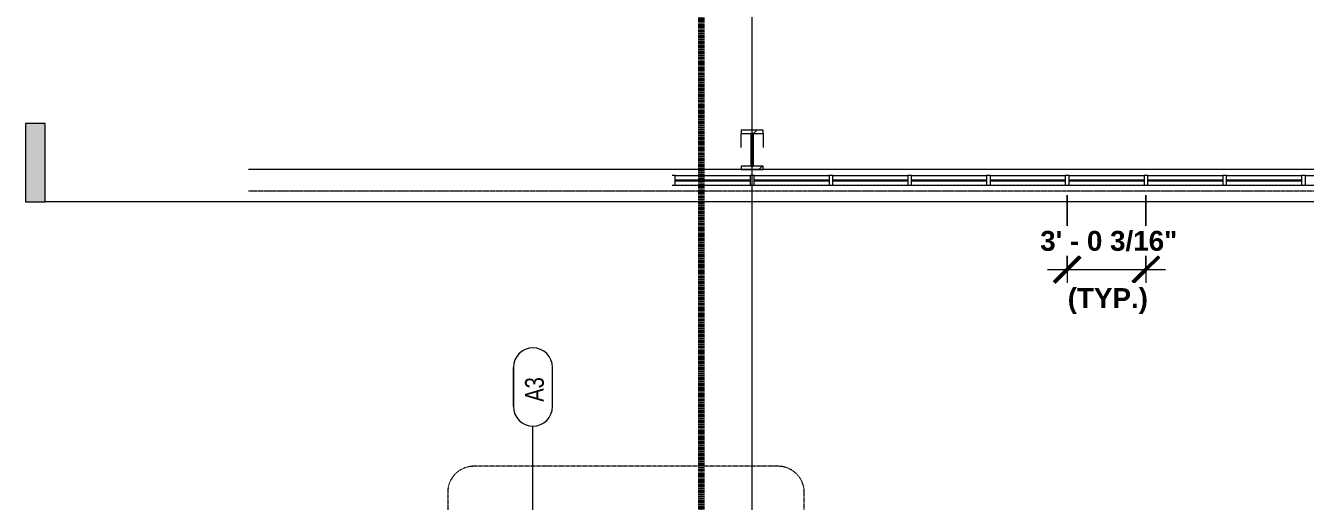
# Model space of a CAD drawing. Header units: inches. Extents: x 23906 to 26777, y -23220 to -20467.
# Drawn here: x 23910 to 24498, y -22512 to -22293 of the extents above; entities that cross this region are included whole.
import ezdxf

# ---------------------------------------------------------------- set-up
doc = ezdxf.new("R2010")
doc.units = ezdxf.units.IN
doc.header["$MEASUREMENT"] = 0
for name, pattern in [('Dash Dot 3_16_', [0.3125, 0.1875, -0.0625, 0, -0.0625]), ('Dash_2_', [0.25, 0.125, -0.125]), ('Grid Line 1_2_', [0.875, 0.5, -0.125, 0.125, -0.125])]:
    doc.linetypes.add(name, pattern=pattern)
for name, color, linetype, lineweight in [('A-ANNO-DIMS', 211, 'Continuous', 9), ('A-ANNO-DIMS-96', 211, 'Continuous', 9), ('A-ANNO-MATC', 214, 'Dash_2_', 140), ('A-ANNO-SYMB', 150, 'Continuous', 9), ('A-GLAZ-CURT', 52, 'Continuous', 20), ('A-GLAZ-CWMG', 51, 'Continuous', 20), ('A-WALL-IDEN', 211, 'Continuous', 9), ('G-ANNO-SYMB', 111, 'Continuous', 9), ('S-BEAM', 12, 'Continuous', 20), ('S-GRID', 1, 'Continuous', 9)]:
    doc.layers.add(name, color=color, linetype=linetype, lineweight=lineweight)
doc.styles.add('Arial_B', font='arialbd.ttf', dxfattribs={"height": 9.132806})
doc.styles.add('Century Gothic_1', font='GOTHIC.TTF', dxfattribs={"width": 0.8, "height": 8.622671})
doc.dimstyles.new('OD_Dimension_4', dxfattribs={"dimscale": 12, "dimtxt": 9, "dimasz": 1, "dimexe": 0.75, "dimexo": 0.5, "dimgap": 0.5, "dimtad": 1, "dimdec": 4, "dimrnd": 0.0625, "dimzin": 3, "dimdsep": 46, "dimlunit": 4, "dimtxsty": 'Arial_B', "dimblk1": 'OBLIQUE', "dimblk2": 'OBLIQUE', "dimsah": 1, "dimcen": 0.09, "dimdle": 0.75, "dimazin": 0, "dimtfac": 1, "dimtdec": 4, "dimtix": 1, "dimtmove": 0, "dimatfit": 3, "dimfxl": 1, "dimtvp": 1, "dimtfill": 1, "dimfrac": 2, "dimtolj": 1, "dimtzin": 0, "dimlwd": 13, "dimlwe": 13, "dimarcsym": 2})
pattern_1 = [(225, (24243.89, -22360.053), (9.503515, -9.503515), []), (225, (24243.89, -22374.453), (9.503515, -9.503515), [])]

# ---------------------------------------------------------------- blocks, each defined once
blk = doc.blocks.new('columns and girder2 - one-V13-Enlarged First Floor Plan _East_')
at = {"layer": 'S-BEAM', "lineweight": 9}
h = blk.add_hatch(dxfattribs=at)
h.set_pattern_fill('FP_19', color=8, style=0, pattern_type=2)
h.set_pattern_definition(pattern_1)
h.paths.add_polyline_path([(-5, -0.5), (-5, -2), (5, -2), (5, -0.5)], flags=0)
h.paths.add_polyline_path([(5, -17.03), (-5, -17.03), (-5, -18.55), (5, -18.55)], flags=0)
h.paths.add_polyline_path([(-5, -1204.89), (-5, -1206.4), (5, -1206.4), (5, -1204.89)], flags=0)
h.paths.add_polyline_path([(5, -1224.25), (-5, -1224.25), (-5, -1225), (5, -1225)], flags=0)
h = blk.add_hatch(dxfattribs=at)
h.set_pattern_fill('FP_19', color=8, style=0, pattern_type=2)
h.set_pattern_definition(pattern_1)
h.paths.add_polyline_path([(-0.63, -2), (-0.63, -17.03), (0.62, -17.03), (0.62, -2)], flags=0)
h.paths.add_polyline_path([(0.62, -1206.4), (-0.63, -1206.4), (-0.63, -1224.25), (0.62, -1224.25)], flags=0)
at = {"layer": 'S-BEAM', "color": 7}
for p, q in [((5, -0.5), (-5, -0.5)), ((-5, -0.5), (-5, -2)), ((-5, -2), (5, -2)), ((0.62, -2), (-0.63, -2)), ((-0.63, -2), (-0.63, -17.03)), ((0.62, -17.03), (0.62, -2)), ((5, -2), (5, -0.5)), ((5, -17.03), (-5, -17.03)), ((-5, -17.03), (-5, -18.55)), ((-0.63, -17.03), (0.62, -17.03)), ((5, -18.55), (5, -17.03)), ((-5, -18.55), (5, -18.55))]:
    blk.add_line(p, q, dxfattribs=at)
at = {"layer": 'S-BEAM', "color": 43, "lineweight": 13}
for p, q in [((-5, -17.03), (-5, -10.69)), ((5, -10.69), (5, -17.03))]:
    blk.add_line(p, q, dxfattribs=at)
blk = doc.blocks.new('System Panel - Interior Glazing-1220293-Enlarged First Floor Plan _East_')
at = {"layer": 'A-GLAZ-CURT', "color": 7}
for p, q in [((17.21875, -0.5625), (-17.21875, -0.5625)), ((-17.21875, -0.5625), (-17.21875, -0.9375)), ((-17.21875, -0.9375), (17.21875, -0.9375)), ((17.21875, -0.9375), (17.21875, -0.5625))]:
    blk.add_line(p, q, dxfattribs=at)
blk = doc.blocks.new('Rectangular Mullion - Interior 1_75_ x 4_5_-1179494-Enlarged First Floor Plan _East_')
at = {"layer": 'A-GLAZ-CWMG', "color": 43, "lineweight": 13}
for p, q in [((24570.45, -22362.3), (24604.89, -22362.3)), ((24570.45, -22366.8), (24604.89, -22366.8))]:
    blk.add_line(p, q, dxfattribs=at)
blk = doc.blocks.new('Rectangular Mullion - Interior 1_75_ x 4_5_-1220290-Enlarged First Floor Plan _East_')
at = {"layer": 'A-GLAZ-CWMG', "color": 7}
for p, q in [((-0.875, 3), (0.875, 3)), ((-0.875, -1.5), (-0.875, 3)), ((0.875, 3), (0.875, -1.5)), ((0.875, -1.5), (-0.875, -1.5))]:
    blk.add_line(p, q, dxfattribs=at)
blk = doc.blocks.new('Rectangular Mullion - Interior 1_75_ x 4_5_-V54-Enlarged First Floor Plan _East_')
at = {"layer": 'A-GLAZ-CWMG', "color": 7}
for p, q in [((-0.88, 3), (0.6, 3)), ((-0.88, -1.5), (-0.88, 3)), ((0.6, -1.5), (-0.88, -1.5))]:
    blk.add_line(p, q, dxfattribs=at)
blk = doc.blocks.new('Section - 3_32_ x 3_8_-18514-Enlarged First Floor Plan _East_')
at = {"layer": 'G-ANNO-SYMB'}
blk.add_hatch(color=256, dxfattribs=at).paths.add_polyline_path([(0, 0.375), (0, 0), (-0.09375, 0), (-0.09375, 0.375)], flags=0)
for p, q in [((0, 0.375), (-0.09375, 0.375)), ((-0.09375, 0.375), (-0.09375, 0)), ((0, 0), (0, 0.375)), ((-0.09375, 0), (0, 0))]:
    blk.add_line(p, q, dxfattribs=at)
blk = doc.blocks.new('Wall Tag - 1_4_-1369832-Enlarged First Floor Plan _East_')
at = {"layer": 'A-WALL-IDEN', "color": 153}
for p, q in [((-0.0822, 0.0968), (0.1053, 0.0968)), ((0.1053, 0.0968), (-0.0822, 0.0968)), ((-0.0822, -0.0907), (0.1053, -0.0907)), ((-0.0822, -0.0907), (0.1053, -0.0907))]:
    blk.add_line(p, q, dxfattribs=at)
for centre, start, end in [((-0.0822, 0.0031), 90, 270), ((-0.0822, 0.0031), 90, 270), ((0.1053, 0.0031), 270, 90), ((0.1053, 0.0031), 270, 90)]:
    blk.add_arc(centre, 0.0937, start, end, dxfattribs=at)
blk = doc.blocks.new('DIMBLOCK287-Enlarged First Floor Plan _East_')
at = {"layer": 'A-ANNO-DIMS-96', "lineweight": 13}
for p, q in [((24388.64, -22371.3), (24388.64, -22414.45)), ((24388.64, -22405.45), (24388.64, -22371.3)), ((24424.83, -22371.3), (24424.83, -22414.45)), ((24424.83, -22405.45), (24424.83, -22371.3)), ((24379.64, -22405.45), (24433.83, -22405.45))]:
    blk.add_line(p, q, dxfattribs=at)
at = {"layer": 'A-ANNO-DIMS-96', "lineweight": 50}
for p, q in [((24388.64, -22405.45), (24394.64, -22399.45)), ((24424.83, -22405.45), (24430.83, -22399.45)), ((24388.64, -22405.45), (24382.64, -22411.45)), ((24424.83, -22405.45), (24418.83, -22411.45))]:
    blk.add_line(p, q, dxfattribs=at)
at = {"layer": 'A-ANNO-DIMS-96', "color": 0, "lineweight": 13, "attachment_point": 1, "line_spacing_factor": 0.938532, "style": 'Arial_B', "bg_fill": 3, "box_fill_scale": 1.25, "bg_fill_color": 0, "bg_fill_transparency": 0}
for s, insert, char_height, width in [('3\' - 0 3/16"', (24376.23, -22387.74), 9.1328, 73.2), ('(TYP.)', (24388.88, -22414.03), 9.133, 42.8571)]:
    blk.add_mtext(s, dxfattribs=dict(at, insert=insert, char_height=char_height, width=width))
blk = doc.blocks.new('_Oblique')
at = {"color": 0, "linetype": 'ByBlock', "lineweight": -2}
blk.add_line((-0.5, -0.5), (0.5, 0.5), dxfattribs=at)

msp = doc.modelspace()

# ---------------------------------------------------------------- linework, layer by layer
at = {"layer": 'A-ANNO-MATC', "color": 163}
msp.add_line((24220.4473, -20466.80665), (24220.4473, -23129.8711), dxfattribs=at)
at = {"layer": 'A-ANNO-SYMB', "linetype": 'Dash Dot 3_16_'}
for p, q in [((24255.82623, -22495.87332), (24115.99188, -22495.87332)), ((24103.99188, -22507.87332), (24103.99188, -22690.11185)), ((24267.82623, -22690.11185), (24267.82623, -22507.87332))]:
    msp.add_line(p, q, dxfattribs=at)
for centre, start, end in [((24115.99188, -22507.87332), 90, 180), ((24255.82623, -22507.87332), 0, 90)]:
    msp.add_arc(centre, 12, start, end, dxfattribs=at)
at = {"layer": 'A-WALL-IDEN', "color": 153}
msp.add_line((24143.17218, -22518.55281), (24143.17218, -22477.44489), dxfattribs=at)
at = {"layer": 'G-ANNO-SYMB'}
msp.add_line((26490.38628, -22374.35697), (23919.06178, -22374.35697), dxfattribs=at)
at = {"layer": 'S-GRID', "linetype": 'Grid Line 1_2_'}
for p, q in [((24243.89023, -23114.51771), (24243.89023, -20749.66023)), ((24243.89023, -23171.65854), (24243.89023, -20902.42781)), ((26709.53565, -22359.55281), (24012.51838, -22359.55281)), ((26583.90261, -22359.55281), (24012.51838, -22359.55281)), ((26661.53565, -22369.55281), (24012.51838, -22369.55281))]:
    msp.add_line(p, q, dxfattribs=at)

# ---------------------------------------------------------------- block references
at = {"layer": 'A-GLAZ-CURT', "color": 43, "lineweight": 13, "rotation": 180}
for p in [(24225.79648, -22365.30281), (24261.98398, -22365.30281), (24298.17148, -22365.30281), (24334.35898, -22365.30281), (24370.54648, -22365.30281), (24406.73398, -22365.30281), (24442.92148, -22365.30281), (24479.10898, -22365.30281)]:
    msp.add_blockref('System Panel - Interior Glazing-1220293-Enlarged First Floor Plan _East_', p, dxfattribs=at)
at = {"layer": 'A-GLAZ-CWMG', "color": 43, "lineweight": 13, "extrusion": (0, 0, -1)}
for name, p in [('Rectangular Mullion - Interior 1_75_ x 4_5_-V54-Enlarged First Floor Plan _East_', (-24207.70273, -22365.30281)), ('Rectangular Mullion - Interior 1_75_ x 4_5_-1220290-Enlarged First Floor Plan _East_', (-24243.89023, -22365.30281)), ('Rectangular Mullion - Interior 1_75_ x 4_5_-1220290-Enlarged First Floor Plan _East_', (-24280.07773, -22365.30281)), ('Rectangular Mullion - Interior 1_75_ x 4_5_-1220290-Enlarged First Floor Plan _East_', (-24316.26523, -22365.30281)), ('Rectangular Mullion - Interior 1_75_ x 4_5_-1220290-Enlarged First Floor Plan _East_', (-24352.45273, -22365.30281)), ('Rectangular Mullion - Interior 1_75_ x 4_5_-1220290-Enlarged First Floor Plan _East_', (-24388.64023, -22365.30281)), ('Rectangular Mullion - Interior 1_75_ x 4_5_-1220290-Enlarged First Floor Plan _East_', (-24424.82773, -22365.30281)), ('Rectangular Mullion - Interior 1_75_ x 4_5_-1220290-Enlarged First Floor Plan _East_', (-24461.01523, -22365.30281)), ('Rectangular Mullion - Interior 1_75_ x 4_5_-1220290-Enlarged First Floor Plan _East_', (-24497.20273, -22365.30281))]:
    msp.add_blockref(name, p, dxfattribs=at)
at = {"layer": 'A-GLAZ-CWMG', "color": 43, "lineweight": 13}
for p in [(-361.875, 0), (-325.6875, 0), (-289.5, 0), (-253.3125, 0), (-217.125, 0), (-180.9375, 0), (-144.75, 0), (-108.5625, 0), (-72.375, 0)]:
    msp.add_blockref('Rectangular Mullion - Interior 1_75_ x 4_5_-1179494-Enlarged First Floor Plan _East_', p, dxfattribs=at)
at = {"layer": 'A-WALL-IDEN', "color": 153, "xscale": 95.99999999999994, "yscale": 95.99999999999994, "zscale": 95.99999999999994, "rotation": 89.99999999999991}
msp.add_blockref('Wall Tag - 1_4_-1369832-Enlarged First Floor Plan _East_', (24143.46589, -22460.54957), dxfattribs=at)
at = {"layer": 'G-ANNO-SYMB', "xscale": 95.99999999999994, "yscale": 95.99999999999994, "zscale": 95.99999999999994}
msp.add_blockref('Section - 3_32_ x 3_8_-18514-Enlarged First Floor Plan _East_', (23919.06178, -22374.35697), dxfattribs=at)
at = {"layer": 'S-BEAM', "color": 43, "lineweight": 13, "rotation": 180}
msp.add_blockref('columns and girder2 - one-V13-Enlarged First Floor Plan _East_', (24243.89023, -22360.05281), dxfattribs=at)

# ---------------------------------------------------------------- next in the draw order: texts
at = {"layer": 'A-WALL-IDEN', "insert": (24139.53155, -22460.57843), "char_height": 8.622671, "width": 14.58, "attachment_point": 2, "rotation": 90, "line_spacing_factor": 0.984117, "style": 'Century Gothic_1', "bg_fill": 3, "box_fill_scale": 1.25, "bg_fill_color": 0, "bg_fill_transparency": 0}
msp.add_mtext('A3', dxfattribs=at)

# ---------------------------------------------------------------- next in the draw order: dimensions: what is measured, and where the dimension line sits
at = {"layer": 'A-ANNO-DIMS', "lineweight": 13}
dim = msp.add_linear_dim(base=(24424.82773, -22405.4483), p1=(24388.64023, -22365.30281), p2=(24424.82773, -22365.30281), text='<>\\X(TYP.)', dimstyle='OD_Dimension_4', override={"dimpost": '<>', "dimfxl": 36.1875}, dxfattribs=at)
dim.commit()
dim.dimension.update_dxf_attribs({"geometry": 'DIMBLOCK287-Enlarged First Floor Plan _East_', "text_midpoint": (24406.73398, -22405.4483)})

doc.saveas('drawing.dxf')
